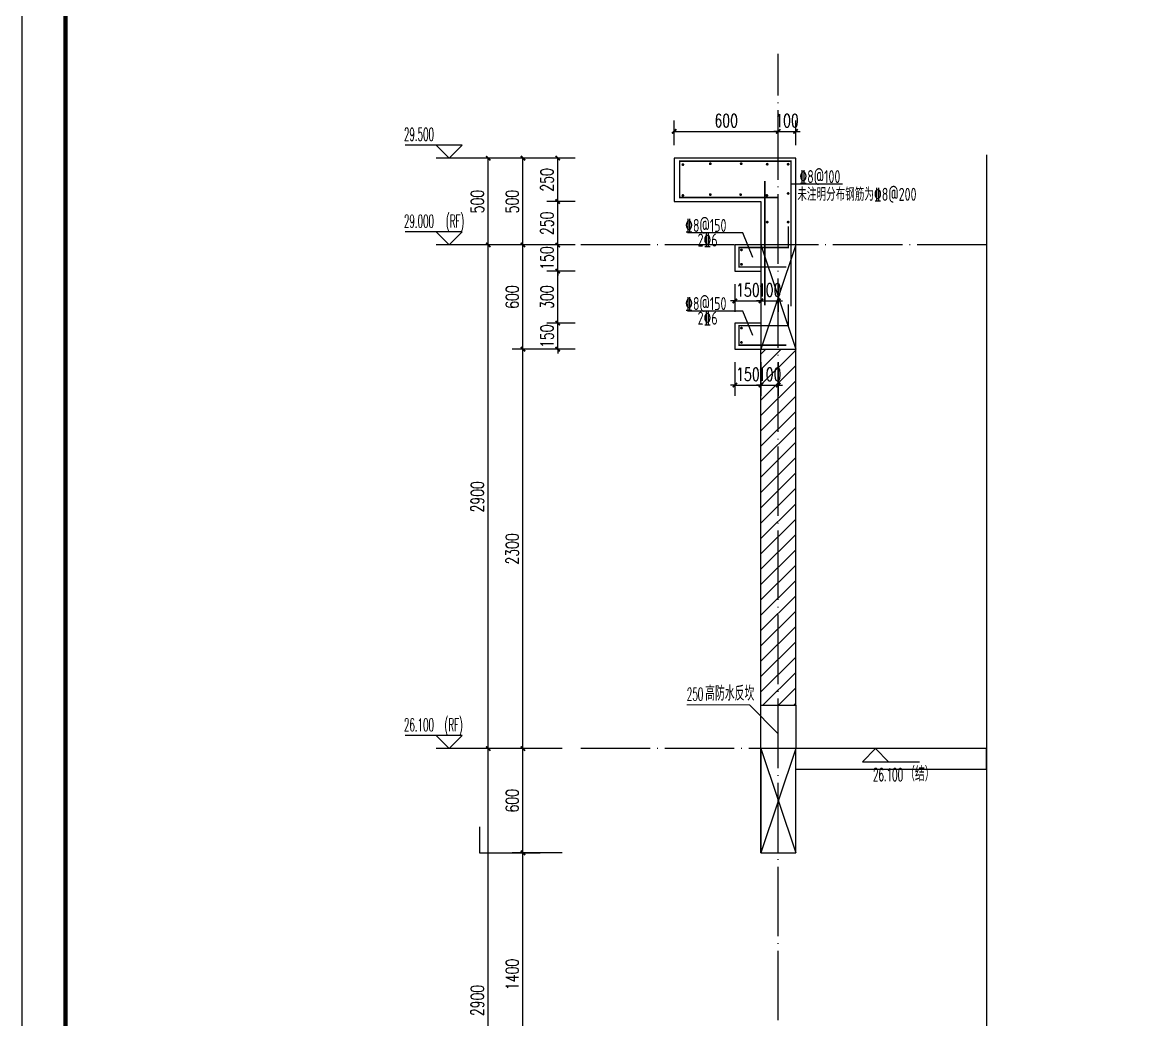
# Model space of a CAD drawing. Extents: x 393367 to 3005760, y 4998 to 826018.
# Drawn here: x 2918555 to 2924927, y 456581 to 462326 of the extents above; entities that cross this region are included whole.
import ezdxf

# ---------------------------------------------------------------- set-up
doc = ezdxf.new("R2010")
doc.units = 0
doc.header["$LTSCALE"] = 1000
doc.linetypes.add('DOTE', pattern=[2.42, 2, -0.2, 0.02, -0.2])
doc.layers.get('0').update_dxf_attribs({"linetype": 'CONTINUOUS'})
doc.layers.get('Defpoints').update_dxf_attribs({"linetype": 'CONTINUOUS'})
for name, color, linetype in [('C-Sheet-图框', 101, 'CONTINUOUS'), ('DIM_ELEV', 3, 'CONTINUOUS'), ('DIM_SYMB', 3, 'CONTINUOUS'), ('DOTE', 8, 'DOTE'), ('PUB_DIM', 3, 'CONTINUOUS'), ('PUB_HATCH', 8, 'CONTINUOUS'), ('PUB_TEXT', 7, 'CONTINUOUS'), ('S-大样-砼线', 7, 'CONTINUOUS'), ('S-引出线', 40, 'CONTINUOUS'), ('TEXT', 7, 'CONTINUOUS'), ('WALL', 130, 'CONTINUOUS'), ('图框', 7, 'CONTINUOUS')]:
    doc.layers.add(name, color=color, linetype=linetype)
doc.layers.add('DIM_IDEN', color=3, linetype='CONTINUOUS', lineweight=15)
doc.layers.add('REIN', color=1, linetype='CONTINUOUS', lineweight=18)
doc.layers.add('yichutu', color=7, linetype='CONTINUOUS', true_color=0xffffff, plot=False)
doc.styles.add('_TCH_DIM', font='simplex.shx', dxfattribs={"width": 0.65, "bigfont": 'gbcbig.shx'})
doc.styles.add('_TCH_DIM_T3', font='SIMPLEX', dxfattribs={"width": 0.705882, "bigfont": 'GBCBIG'})
doc.styles.add('DIM_FONT_T3', font='SIMPLEX', dxfattribs={"width": 0.705882, "bigfont": 'GBCBIG'})
doc.styles.add('TSSD_Rein', font='Tssdeng.shx', dxfattribs={"width": 0.7, "bigfont": 'hztxt.shx'})
doc.styles.add('宋体', font='', dxfattribs={"height": 50})
doc.styles.get('宋体').set_extended_font_data('SimSun')
doc.dimstyles.new('_TCH_ARCH&&25', dxfattribs={"dimtxt": 74.375, "dimasz": 25, "dimexe": 62.5, "dimexo": 75, "dimgap": 25, "dimtad": 1, "dimdec": 0, "dimzin": 0, "dimdsep": 46, "dimtxsty": '_TCH_DIM_T3', "dimblk": 'ARCHTICK', "dimcen": 0.09, "dimclrt": 7, "dimazin": 2, "dimtfac": 1, "dimtdec": 0, "dimtix": 1, "dimtmove": 2, "dimatfit": 3, "dimfxl": 1, "dimtolj": 1, "dimtzin": 0, "dimarcsym": 0})

# ---------------------------------------------------------------- blocks, each defined once
blk = doc.blocks.new('GFDDDDRG')
at = {"layer": '图框'}
blk.add_lwpolyline([(923310, -107437), (923310, -159999), (893610, -159999), (893610, -107437)], close=True, dxfattribs=at)
blk.add_lwpolyline([(923310, -107437), (923310, -159999), (893610, -159999), (893610, -107437)], close=True, dxfattribs=at)
at = {"layer": '图框', "const_width": 50}
blk.add_lwpolyline([(894110, -159499), (922810, -159499), (922810, -108687), (894110, -108687)], close=True, dxfattribs=at)
blk = doc.blocks.new('A$C5C8026AD')
at = {"layer": 'C-Sheet-图框', "color": 0}
for p, q in [((-1349.8, 900), (-567.1, 900)), ((-1349.8, 900), (-567.1, 900)), ((-1049.5, 900), (-1049.5, 75)), ((-1349.8, 762.5), (-567.1, 762.5)), ((-1349.8, 625), (-567.1, 625)), ((-1349.8, 487.5), (-567.1, 487.5)), ((-1349.8, 350), (-567.1, 350)), ((-1349.8, 212.5), (-567.1, 212.5))]:
    blk.add_line(p, q, dxfattribs=at)
at = {"layer": 'C-Sheet-图框', "color": 0, "const_width": 6}
blk.add_lwpolyline([(-1349.8, 75), (-567.1, 75), (-567.1, 1037.5), (-1349.8, 1037.5)], close=True, dxfattribs=at)
at = {"layer": 'DIM_ELEV'}
for p, q in [((-150, 9275), (-478, 9275)), ((-225, 9200), (-300, 9275)), ((-225, 9200), (-150, 9275)), ((200, 9200), (-300, 9200)), ((-150, 8775), (-478, 8775)), ((-225, 8700), (-300, 8775)), ((-225, 8700), (-150, 8775)), ((200, 8700), (-300, 8700)), ((-150, 5875), (-478, 5875)), ((-225, 5800), (-300, 5875)), ((-225, 5800), (-150, 5875)), ((200, 5800), (-300, 5800)), ((-150, 2975), (-478, 2975)), ((-225, 2900), (-300, 2975)), ((-225, 2900), (-150, 2975)), ((200, 2900), (-300, 2900)), ((-150, 75), (-478, 75)), ((-225, 0), (-300, 75)), ((-225, 0), (-150, 75)), ((200, 0), (-300, 0))]:
    blk.add_line(p, q, dxfattribs=at)
at = {"layer": 'PUB_TEXT', "style": '_TCH_DIM'}
for s, height, width, p in [('29.500', 74.38, 0.494118, (-485.5, 9300)), ('29.000', 74.38, 0.494118, (-485.5, 8800)), ('(RF)', 74.38, 0.494118, (-243.7, 8800)), ('26.100', 74.38, 0.494118, (-485.5, 5900)), ('(RF)', 74.38, 0.494118, (-251.8, 5900)), ('23.200', 74.38, 0.494118, (-485.5, 3000)), ('(9F)', 74.38, 0.494118, (-243.7, 3000)), ('标高H（m）', 84.4, 0.7, (-946.2, 800.6)), ('楼层', 84.4, 0.7, (-1250.7, 789.5)), ('4', 74.4, 0.494118, (-1206.4, 651.3)), ('8.700', 74.38, 0.494118, (-883, 653.2)), ('5', 74.4, 0.494118, (-1206.4, 513.8)), ('11.600', 74.38, 0.494118, (-883, 515.7)), ('6', 74.4, 0.494118, (-1206.4, 376.3)), ('14.500', 74.38, 0.494118, (-883, 378.2)), ('7', 74.4, 0.494118, (-1206.4, 238.8)), ('17.400', 74.38, 0.494118, (-883, 240.7)), ('8', 74.4, 0.494118, (-1206.4, 101.3)), ('20.300', 74.38, 0.494118, (-883, 103.2)), ('H', 74.4, 0.494118, (-485.5, 100)), ('(4~8F)', 74.38, 0.494118, (-424.8, 100))]:
    blk.add_text(s, height=height, dxfattribs=dict(at, width=width)).set_placement(p)
at = {"layer": 'PUB_TEXT', "color": 2, "style": '宋体', "width": 0.8}
blk.add_text('标准层标高对应表', height=56.96, dxfattribs=at).set_placement((-1313.8, 939.9))
blk = doc.blocks.new('_ArchTick')
at = {"color": 0, "linetype": 'ByBlock', "const_width": 0.4}
blk.add_lwpolyline([(-0.5, -0.5), (0.5, 0.5)], dxfattribs=at)
blk = doc.blocks.new('*D1601')
at = {"layer": 'Defpoints', "color": 0, "transparency": 16777216}
for p in [(2922658.8, 460892.7), (2922808.8, 460892.7), (2922808.8, 460720.7)]:
    blk.add_point(p, dxfattribs=at)
at = {"layer": 'PUB_DIM', "color": 0, "lineweight": -2, "transparency": 16777216}
for p, q in [((2922658.8, 460817.7), (2922658.8, 460658.2)), ((2922808.8, 460817.7), (2922808.8, 460658.2)), ((2922658.8, 460720.7), (2922633.8, 460720.7)), ((2922658.8, 460720.7), (2922808.8, 460720.7)), ((2922808.8, 460720.7), (2922833.8, 460720.7))]:
    blk.add_line(p, q, dxfattribs=at)
at = {"layer": 'PUB_DIM', "color": 0, "lineweight": -2, "transparency": 16777216, "xscale": 25, "yscale": 25, "zscale": 25}
blk.add_blockref('_ArchTick', (2922658.8, 460720.7), dxfattribs=at)
at = {"layer": 'PUB_DIM', "color": 0, "lineweight": -2, "transparency": 16777216, "xscale": 25, "yscale": 25, "zscale": 25, "rotation": 180}
blk.add_blockref('_ArchTick', (2922808.8, 460720.7), dxfattribs=at)
at = {"layer": 'PUB_DIM', "color": 7, "transparency": 16777216, "insert": (2922733.8, 460782.9), "char_height": 74.38, "attachment_point": 5, "style": '_TCH_DIM_T3'}
blk.add_mtext('\\A1;150', dxfattribs=at)
blk = doc.blocks.new('*D1602')
at = {"layer": 'Defpoints', "color": 0, "transparency": 16777216}
for p in [(2922808.8, 460892.7), (2922908.8, 460892.7), (2922908.8, 460720.7)]:
    blk.add_point(p, dxfattribs=at)
at = {"layer": 'PUB_DIM', "color": 0, "lineweight": -2, "transparency": 16777216}
for p, q in [((2922808.8, 460817.7), (2922808.8, 460658.2)), ((2922908.8, 460817.7), (2922908.8, 460658.2)), ((2922808.8, 460720.7), (2922783.8, 460720.7)), ((2922808.8, 460720.7), (2922908.8, 460720.7)), ((2922908.8, 460720.7), (2922933.8, 460720.7))]:
    blk.add_line(p, q, dxfattribs=at)
at = {"layer": 'PUB_DIM', "color": 0, "lineweight": -2, "transparency": 16777216, "xscale": 25, "yscale": 25, "zscale": 25}
blk.add_blockref('_ArchTick', (2922808.8, 460720.7), dxfattribs=at)
at = {"layer": 'PUB_DIM', "color": 0, "lineweight": -2, "transparency": 16777216, "xscale": 25, "yscale": 25, "zscale": 25, "rotation": 180}
blk.add_blockref('_ArchTick', (2922908.8, 460720.7), dxfattribs=at)
at = {"layer": 'PUB_DIM', "color": 7, "transparency": 16777216, "insert": (2922858.8, 460782.9), "char_height": 74.38, "attachment_point": 5, "style": '_TCH_DIM_T3'}
blk.add_mtext('\\A1;100', dxfattribs=at)
blk = doc.blocks.new('*D1603')
at = {"layer": 'Defpoints', "color": 0, "transparency": 16777216}
for p in [(2922908.8, 461696.9), (2922308.8, 461542.7), (2922908.8, 461542.7)]:
    blk.add_point(p, dxfattribs=at)
at = {"layer": 'PUB_DIM', "color": 0, "lineweight": -2, "transparency": 16777216}
for p, q in [((2922308.8, 461617.7), (2922308.8, 461759.4)), ((2922908.8, 461617.7), (2922908.8, 461759.4)), ((2922308.8, 461696.9), (2922908.8, 461696.9))]:
    blk.add_line(p, q, dxfattribs=at)
at = {"layer": 'PUB_DIM', "color": 0, "lineweight": -2, "transparency": 16777216, "xscale": 25, "yscale": 25, "zscale": 25, "rotation": 180}
blk.add_blockref('_ArchTick', (2922308.8, 461696.9), dxfattribs=at)
at = {"layer": 'PUB_DIM', "color": 0, "lineweight": -2, "transparency": 16777216, "xscale": 25, "yscale": 25, "zscale": 25}
blk.add_blockref('_ArchTick', (2922908.8, 461696.9), dxfattribs=at)
at = {"layer": 'PUB_DIM', "color": 7, "transparency": 16777216, "insert": (2922608.8, 461759.1), "char_height": 74.38, "attachment_point": 5, "style": '_TCH_DIM_T3'}
blk.add_mtext('\\A1;600', dxfattribs=at)
blk = doc.blocks.new('*D1604')
at = {"layer": 'Defpoints', "color": 0, "transparency": 16777216}
for p in [(2923008.8, 461696.9), (2922908.8, 461542.7), (2923008.8, 461542.7)]:
    blk.add_point(p, dxfattribs=at)
at = {"layer": 'PUB_DIM', "color": 0, "lineweight": -2, "transparency": 16777216}
for p, q in [((2922908.8, 461617.7), (2922908.8, 461759.4)), ((2923008.8, 461617.7), (2923008.8, 461759.4)), ((2922908.8, 461696.9), (2922883.8, 461696.9)), ((2922908.8, 461696.9), (2923008.8, 461696.9)), ((2923008.8, 461696.9), (2923033.8, 461696.9))]:
    blk.add_line(p, q, dxfattribs=at)
at = {"layer": 'PUB_DIM', "color": 0, "lineweight": -2, "transparency": 16777216, "xscale": 25, "yscale": 25, "zscale": 25}
blk.add_blockref('_ArchTick', (2922908.8, 461696.9), dxfattribs=at)
at = {"layer": 'PUB_DIM', "color": 0, "lineweight": -2, "transparency": 16777216, "xscale": 25, "yscale": 25, "zscale": 25, "rotation": 180}
blk.add_blockref('_ArchTick', (2923008.8, 461696.9), dxfattribs=at)
at = {"layer": 'PUB_DIM', "color": 7, "transparency": 16777216, "insert": (2922958.8, 461759.1), "char_height": 74.38, "attachment_point": 5, "style": '_TCH_DIM_T3'}
blk.add_mtext('\\A1;100', dxfattribs=at)
blk = doc.blocks.new('*D1605')
at = {"layer": 'Defpoints', "color": 0, "transparency": 16777216}
for p in [(2922658.8, 460442.7), (2922808.8, 460442.7), (2922808.8, 460236.3)]:
    blk.add_point(p, dxfattribs=at)
at = {"layer": 'PUB_DIM', "color": 0, "lineweight": -2, "transparency": 16777216}
for p, q in [((2922658.8, 460367.7), (2922658.8, 460173.8)), ((2922808.8, 460367.7), (2922808.8, 460173.8)), ((2922658.8, 460236.3), (2922633.8, 460236.3)), ((2922658.8, 460236.3), (2922808.8, 460236.3)), ((2922808.8, 460236.3), (2922833.8, 460236.3))]:
    blk.add_line(p, q, dxfattribs=at)
at = {"layer": 'PUB_DIM', "color": 0, "lineweight": -2, "transparency": 16777216, "xscale": 25, "yscale": 25, "zscale": 25}
blk.add_blockref('_ArchTick', (2922658.8, 460236.3), dxfattribs=at)
at = {"layer": 'PUB_DIM', "color": 0, "lineweight": -2, "transparency": 16777216, "xscale": 25, "yscale": 25, "zscale": 25, "rotation": 180}
blk.add_blockref('_ArchTick', (2922808.8, 460236.3), dxfattribs=at)
at = {"layer": 'PUB_DIM', "color": 7, "transparency": 16777216, "insert": (2922733.8, 460298.4), "char_height": 74.38, "attachment_point": 5, "style": '_TCH_DIM_T3'}
blk.add_mtext('\\A1;150', dxfattribs=at)
blk = doc.blocks.new('*D1606')
at = {"layer": 'Defpoints', "color": 0, "transparency": 16777216}
for p in [(2922808.8, 460442.7), (2922908.8, 460442.7), (2922908.8, 460236.3)]:
    blk.add_point(p, dxfattribs=at)
at = {"layer": 'PUB_DIM', "color": 0, "lineweight": -2, "transparency": 16777216}
for p, q in [((2922808.8, 460367.7), (2922808.8, 460173.8)), ((2922908.8, 460367.7), (2922908.8, 460173.8)), ((2922808.8, 460236.3), (2922783.8, 460236.3)), ((2922808.8, 460236.3), (2922908.8, 460236.3)), ((2922908.8, 460236.3), (2922933.8, 460236.3))]:
    blk.add_line(p, q, dxfattribs=at)
at = {"layer": 'PUB_DIM', "color": 0, "lineweight": -2, "transparency": 16777216, "xscale": 25, "yscale": 25, "zscale": 25}
blk.add_blockref('_ArchTick', (2922808.8, 460236.3), dxfattribs=at)
at = {"layer": 'PUB_DIM', "color": 0, "lineweight": -2, "transparency": 16777216, "xscale": 25, "yscale": 25, "zscale": 25, "rotation": 180}
blk.add_blockref('_ArchTick', (2922908.8, 460236.3), dxfattribs=at)
at = {"layer": 'PUB_DIM', "color": 7, "transparency": 16777216, "insert": (2922858.8, 460298.4), "char_height": 74.38, "attachment_point": 5, "style": '_TCH_DIM_T3'}
blk.add_mtext('\\A1;100', dxfattribs=at)
blk = doc.blocks.new('*D1607')
at = {"layer": 'Defpoints', "color": 0, "transparency": 16777216}
for p in [(2921638.6, 461542.7), (2921813.2, 461542.7), (2921813.2, 461292.7)]:
    blk.add_point(p, dxfattribs=at)
at = {"layer": 'PUB_DIM', "color": 0, "lineweight": -2, "transparency": 16777216}
for p, q in [((2921738.2, 461542.7), (2921576.1, 461542.7)), ((2921638.6, 461292.7), (2921638.6, 461542.7)), ((2921738.2, 461292.7), (2921576.1, 461292.7))]:
    blk.add_line(p, q, dxfattribs=at)
at = {"layer": 'PUB_DIM', "color": 0, "lineweight": -2, "transparency": 16777216, "xscale": 25, "yscale": 25, "zscale": 25}
for p, rotation in [((2921638.6, 461542.7), 90), ((2921638.6, 461292.7), 270)]:
    blk.add_blockref('_ArchTick', p, dxfattribs=dict(at, rotation=rotation))
at = {"layer": 'PUB_DIM', "color": 7, "transparency": 16777216, "insert": (2921576.4, 461417.7), "char_height": 74.38, "attachment_point": 5, "rotation": 90, "style": '_TCH_DIM_T3'}
blk.add_mtext('\\A1;250', dxfattribs=at)
blk = doc.blocks.new('*D1608')
at = {"layer": 'Defpoints', "color": 0, "transparency": 16777216}
for p in [(2921638.6, 461292.7), (2921813.2, 461292.7), (2921813.2, 461042.7)]:
    blk.add_point(p, dxfattribs=at)
at = {"layer": 'PUB_DIM', "color": 0, "lineweight": -2, "transparency": 16777216}
for p, q in [((2921738.2, 461292.7), (2921576.1, 461292.7)), ((2921638.6, 461042.7), (2921638.6, 461292.7)), ((2921738.2, 461042.7), (2921576.1, 461042.7))]:
    blk.add_line(p, q, dxfattribs=at)
at = {"layer": 'PUB_DIM', "color": 0, "lineweight": -2, "transparency": 16777216, "xscale": 25, "yscale": 25, "zscale": 25}
for p, rotation in [((2921638.6, 461292.7), 90), ((2921638.6, 461042.7), 270)]:
    blk.add_blockref('_ArchTick', p, dxfattribs=dict(at, rotation=rotation))
at = {"layer": 'PUB_DIM', "color": 7, "transparency": 16777216, "insert": (2921576.4, 461167.7), "char_height": 74.38, "attachment_point": 5, "rotation": 90, "style": '_TCH_DIM_T3'}
blk.add_mtext('\\A1;250', dxfattribs=at)
blk = doc.blocks.new('*D1609')
at = {"layer": 'Defpoints', "color": 0, "transparency": 16777216}
for p in [(2921638.6, 461042.7), (2921813.2, 461042.7), (2921813.2, 460892.7)]:
    blk.add_point(p, dxfattribs=at)
at = {"layer": 'PUB_DIM', "color": 0, "lineweight": -2, "transparency": 16777216}
for p, q in [((2921638.6, 461042.7), (2921638.6, 461067.7)), ((2921738.2, 461042.7), (2921576.1, 461042.7)), ((2921638.6, 460892.7), (2921638.6, 461042.7)), ((2921738.2, 460892.7), (2921576.1, 460892.7)), ((2921638.6, 460892.7), (2921638.6, 460867.7))]:
    blk.add_line(p, q, dxfattribs=at)
at = {"layer": 'PUB_DIM', "color": 0, "lineweight": -2, "transparency": 16777216, "xscale": 25, "yscale": 25, "zscale": 25}
for p, rotation in [((2921638.6, 461042.7), 270), ((2921638.6, 460892.7), 90)]:
    blk.add_blockref('_ArchTick', p, dxfattribs=dict(at, rotation=rotation))
at = {"layer": 'PUB_DIM', "color": 7, "transparency": 16777216, "insert": (2921576.4, 460967.7), "char_height": 74.38, "attachment_point": 5, "rotation": 90, "style": '_TCH_DIM_T3'}
blk.add_mtext('\\A1;150', dxfattribs=at)
blk = doc.blocks.new('*D1610')
at = {"layer": 'Defpoints', "color": 0, "transparency": 16777216}
for p in [(2921638.6, 460892.7), (2921813.2, 460892.7), (2921813.2, 460592.7)]:
    blk.add_point(p, dxfattribs=at)
at = {"layer": 'PUB_DIM', "color": 0, "lineweight": -2, "transparency": 16777216}
for p, q in [((2921738.2, 460892.7), (2921576.1, 460892.7)), ((2921638.6, 460592.7), (2921638.6, 460892.7)), ((2921738.2, 460592.7), (2921576.1, 460592.7))]:
    blk.add_line(p, q, dxfattribs=at)
at = {"layer": 'PUB_DIM', "color": 0, "lineweight": -2, "transparency": 16777216, "xscale": 25, "yscale": 25, "zscale": 25}
for p, rotation in [((2921638.6, 460892.7), 90), ((2921638.6, 460592.7), 270)]:
    blk.add_blockref('_ArchTick', p, dxfattribs=dict(at, rotation=rotation))
at = {"layer": 'PUB_DIM', "color": 7, "transparency": 16777216, "insert": (2921576.4, 460742.7), "char_height": 74.38, "attachment_point": 5, "rotation": 90, "style": '_TCH_DIM_T3'}
blk.add_mtext('\\A1;300', dxfattribs=at)
blk = doc.blocks.new('*D1611')
at = {"layer": 'Defpoints', "color": 0, "transparency": 16777216}
for p in [(2921638.6, 460592.7), (2921813.2, 460592.7), (2921813.2, 460442.7)]:
    blk.add_point(p, dxfattribs=at)
at = {"layer": 'PUB_DIM', "color": 0, "lineweight": -2, "transparency": 16777216}
for p, q in [((2921638.6, 460592.7), (2921638.6, 460617.7)), ((2921738.2, 460592.7), (2921576.1, 460592.7)), ((2921638.6, 460442.7), (2921638.6, 460592.7)), ((2921738.2, 460442.7), (2921576.1, 460442.7)), ((2921638.6, 460442.7), (2921638.6, 460417.7))]:
    blk.add_line(p, q, dxfattribs=at)
at = {"layer": 'PUB_DIM', "color": 0, "lineweight": -2, "transparency": 16777216, "xscale": 25, "yscale": 25, "zscale": 25}
for p, rotation in [((2921638.6, 460592.7), 270), ((2921638.6, 460442.7), 90)]:
    blk.add_blockref('_ArchTick', p, dxfattribs=dict(at, rotation=rotation))
at = {"layer": 'PUB_DIM', "color": 7, "transparency": 16777216, "insert": (2921576.4, 460517.7), "char_height": 74.38, "attachment_point": 5, "rotation": 90, "style": '_TCH_DIM_T3'}
blk.add_mtext('\\A1;150', dxfattribs=at)
blk = doc.blocks.new('*D1644')
at = {"layer": 'Defpoints', "color": 0, "transparency": 16777216}
for p in [(2921438.6, 457542.7), (2921738.6, 457542.7), (2921738.6, 456142.7)]:
    blk.add_point(p, dxfattribs=at)
at = {"layer": 'PUB_DIM', "color": 0, "lineweight": -2, "transparency": 16777216}
for p, q in [((2921663.6, 457542.7), (2921376.1, 457542.7)), ((2921438.6, 456142.7), (2921438.6, 457542.7)), ((2921663.6, 456142.7), (2921376.1, 456142.7))]:
    blk.add_line(p, q, dxfattribs=at)
at = {"layer": 'PUB_DIM', "color": 0, "lineweight": -2, "transparency": 16777216, "xscale": 25, "yscale": 25, "zscale": 25}
for p, rotation in [((2921438.6, 457542.7), 90), ((2921438.6, 456142.7), 270)]:
    blk.add_blockref('_ArchTick', p, dxfattribs=dict(at, rotation=rotation))
at = {"layer": 'PUB_DIM', "color": 7, "transparency": 16777216, "insert": (2921376.4, 456842.7), "char_height": 74.38, "attachment_point": 5, "rotation": 90, "style": '_TCH_DIM_T3'}
blk.add_mtext('\\A1;1400', dxfattribs=at)
blk = doc.blocks.new('*D1645')
at = {"layer": 'Defpoints', "color": 0, "transparency": 16777216}
for p in [(2921438.6, 458142.7), (2921738.6, 458142.7), (2921738.6, 457542.7)]:
    blk.add_point(p, dxfattribs=at)
at = {"layer": 'PUB_DIM', "color": 0, "lineweight": -2, "transparency": 16777216}
for p, q in [((2921663.6, 458142.7), (2921376.1, 458142.7)), ((2921438.6, 457542.7), (2921438.6, 458142.7)), ((2921663.6, 457542.7), (2921376.1, 457542.7))]:
    blk.add_line(p, q, dxfattribs=at)
at = {"layer": 'PUB_DIM', "color": 0, "lineweight": -2, "transparency": 16777216, "xscale": 25, "yscale": 25, "zscale": 25}
for p, rotation in [((2921438.6, 458142.7), 90), ((2921438.6, 457542.7), 270)]:
    blk.add_blockref('_ArchTick', p, dxfattribs=dict(at, rotation=rotation))
at = {"layer": 'PUB_DIM', "color": 7, "transparency": 16777216, "insert": (2921376.4, 457842.7), "char_height": 74.38, "attachment_point": 5, "rotation": 90, "style": '_TCH_DIM_T3'}
blk.add_mtext('\\A1;600', dxfattribs=at)
blk = doc.blocks.new('*D1646')
at = {"layer": 'Defpoints', "color": 0, "transparency": 16777216}
for p in [(2921438.6, 460442.7), (2921738.6, 460442.7), (2921738.6, 458142.7)]:
    blk.add_point(p, dxfattribs=at)
at = {"layer": 'PUB_DIM', "color": 0, "lineweight": -2, "transparency": 16777216}
for p, q in [((2921663.6, 460442.7), (2921376.1, 460442.7)), ((2921438.6, 458142.7), (2921438.6, 460442.7)), ((2921663.6, 458142.7), (2921376.1, 458142.7))]:
    blk.add_line(p, q, dxfattribs=at)
at = {"layer": 'PUB_DIM', "color": 0, "lineweight": -2, "transparency": 16777216, "xscale": 25, "yscale": 25, "zscale": 25}
for p, rotation in [((2921438.6, 460442.7), 90), ((2921438.6, 458142.7), 270)]:
    blk.add_blockref('_ArchTick', p, dxfattribs=dict(at, rotation=rotation))
at = {"layer": 'PUB_DIM', "color": 7, "transparency": 16777216, "insert": (2921376.4, 459292.7), "char_height": 74.38, "attachment_point": 5, "rotation": 90, "style": '_TCH_DIM_T3'}
blk.add_mtext('\\A1;2300', dxfattribs=at)
blk = doc.blocks.new('*D1647')
at = {"layer": 'Defpoints', "color": 0, "transparency": 16777216}
for p in [(2921438.6, 461042.7), (2921738.6, 461042.7), (2921738.6, 460442.7)]:
    blk.add_point(p, dxfattribs=at)
at = {"layer": 'PUB_DIM', "color": 0, "lineweight": -2, "transparency": 16777216}
for p, q in [((2921663.6, 461042.7), (2921376.1, 461042.7)), ((2921438.6, 460442.7), (2921438.6, 461042.7)), ((2921663.6, 460442.7), (2921376.1, 460442.7))]:
    blk.add_line(p, q, dxfattribs=at)
at = {"layer": 'PUB_DIM', "color": 0, "lineweight": -2, "transparency": 16777216, "xscale": 25, "yscale": 25, "zscale": 25}
for p, rotation in [((2921438.6, 461042.7), 90), ((2921438.6, 460442.7), 270)]:
    blk.add_blockref('_ArchTick', p, dxfattribs=dict(at, rotation=rotation))
at = {"layer": 'PUB_DIM', "color": 7, "transparency": 16777216, "insert": (2921376.4, 460742.7), "char_height": 74.38, "attachment_point": 5, "rotation": 90, "style": '_TCH_DIM_T3'}
blk.add_mtext('\\A1;600', dxfattribs=at)
blk = doc.blocks.new('*D1648')
at = {"layer": 'Defpoints', "color": 0, "transparency": 16777216}
for p in [(2921438.6, 461542.7), (2921738.6, 461542.7), (2921738.6, 461042.7)]:
    blk.add_point(p, dxfattribs=at)
at = {"layer": 'PUB_DIM', "color": 0, "lineweight": -2, "transparency": 16777216}
for p, q in [((2921663.6, 461542.7), (2921376.1, 461542.7)), ((2921438.6, 461042.7), (2921438.6, 461542.7)), ((2921663.6, 461042.7), (2921376.1, 461042.7))]:
    blk.add_line(p, q, dxfattribs=at)
at = {"layer": 'PUB_DIM', "color": 0, "lineweight": -2, "transparency": 16777216, "xscale": 25, "yscale": 25, "zscale": 25}
for p, rotation in [((2921438.6, 461542.7), 90), ((2921438.6, 461042.7), 270)]:
    blk.add_blockref('_ArchTick', p, dxfattribs=dict(at, rotation=rotation))
at = {"layer": 'PUB_DIM', "color": 7, "transparency": 16777216, "insert": (2921376.4, 461292.7), "char_height": 74.38, "attachment_point": 5, "rotation": 90, "style": '_TCH_DIM_T3'}
blk.add_mtext('\\A1;500', dxfattribs=at)
blk = doc.blocks.new('*D1654')
at = {"layer": 'Defpoints', "color": 0, "transparency": 16777216}
for p in [(2921238.6, 458142.7), (2921738.6, 458142.7), (2921738.6, 455242.7)]:
    blk.add_point(p, dxfattribs=at)
at = {"layer": 'PUB_DIM', "color": 0, "lineweight": -2, "transparency": 16777216}
for p, q in [((2921663.6, 458142.7), (2921176.1, 458142.7)), ((2921238.6, 455242.7), (2921238.6, 458142.7)), ((2921663.6, 455242.7), (2921176.1, 455242.7))]:
    blk.add_line(p, q, dxfattribs=at)
at = {"layer": 'PUB_DIM', "color": 0, "lineweight": -2, "transparency": 16777216, "xscale": 25, "yscale": 25, "zscale": 25}
for p, rotation in [((2921238.6, 458142.7), 90), ((2921238.6, 455242.7), 270)]:
    blk.add_blockref('_ArchTick', p, dxfattribs=dict(at, rotation=rotation))
at = {"layer": 'PUB_DIM', "color": 7, "transparency": 16777216, "insert": (2921176.4, 456692.7), "char_height": 74.38, "attachment_point": 5, "rotation": 90, "style": '_TCH_DIM_T3'}
blk.add_mtext('\\A1;2900', dxfattribs=at)
blk = doc.blocks.new('*D1655')
at = {"layer": 'Defpoints', "color": 0, "transparency": 16777216}
for p in [(2921238.6, 461042.7), (2921738.6, 461042.7), (2921738.6, 458142.7)]:
    blk.add_point(p, dxfattribs=at)
at = {"layer": 'PUB_DIM', "color": 0, "lineweight": -2, "transparency": 16777216}
for p, q in [((2921663.6, 461042.7), (2921176.1, 461042.7)), ((2921238.6, 458142.7), (2921238.6, 461042.7)), ((2921663.6, 458142.7), (2921176.1, 458142.7))]:
    blk.add_line(p, q, dxfattribs=at)
at = {"layer": 'PUB_DIM', "color": 0, "lineweight": -2, "transparency": 16777216, "xscale": 25, "yscale": 25, "zscale": 25}
for p, rotation in [((2921238.6, 461042.7), 90), ((2921238.6, 458142.7), 270)]:
    blk.add_blockref('_ArchTick', p, dxfattribs=dict(at, rotation=rotation))
at = {"layer": 'PUB_DIM', "color": 7, "transparency": 16777216, "insert": (2921176.4, 459592.7), "char_height": 74.38, "attachment_point": 5, "rotation": 90, "style": '_TCH_DIM_T3'}
blk.add_mtext('\\A1;2900', dxfattribs=at)
blk = doc.blocks.new('*D1656')
at = {"layer": 'Defpoints', "color": 0, "transparency": 16777216}
for p in [(2921238.6, 461542.7), (2921738.6, 461542.7), (2921738.6, 461042.7)]:
    blk.add_point(p, dxfattribs=at)
at = {"layer": 'PUB_DIM', "color": 0, "lineweight": -2, "transparency": 16777216}
for p, q in [((2921663.6, 461542.7), (2921176.1, 461542.7)), ((2921238.6, 461042.7), (2921238.6, 461542.7)), ((2921663.6, 461042.7), (2921176.1, 461042.7))]:
    blk.add_line(p, q, dxfattribs=at)
at = {"layer": 'PUB_DIM', "color": 0, "lineweight": -2, "transparency": 16777216, "xscale": 25, "yscale": 25, "zscale": 25}
for p, rotation in [((2921238.6, 461542.7), 90), ((2921238.6, 461042.7), 270)]:
    blk.add_blockref('_ArchTick', p, dxfattribs=dict(at, rotation=rotation))
at = {"layer": 'PUB_DIM', "color": 7, "transparency": 16777216, "insert": (2921176.4, 461292.7), "char_height": 74.38, "attachment_point": 5, "rotation": 90, "style": '_TCH_DIM_T3'}
blk.add_mtext('\\A1;500', dxfattribs=at)
blk = doc.blocks.new('yct-525-297-26250-14850-50-3002')
at = {"layer": 'yichutu', "color": 7, "true_color": 0xffffff}
blk.add_lwpolyline([(0, 0), (0, 14850), (26250, 14850), (26250, 0)], close=True, dxfattribs=at)

msp = doc.modelspace()

# ---------------------------------------------------------------- hatches: boundary and pattern name
at = {"layer": 'PUB_HATCH'}
h = msp.add_hatch(dxfattribs=at)
h.set_pattern_fill('普通砖', color=256, scale=25, style=0)
h.set_pattern_definition([(45, (2411524.25, 612130.613), (-44.1941915, 44.1941915), [])])
h.paths.add_polyline_path([(2923008.80193, 458392.70339), (2923008.80155, 460442.70545), (2922808.80155, 460442.70541), (2922808.80193, 458392.70335)])

# ---------------------------------------------------------------- linework, layer by layer
at = {"layer": 'DIM_ELEV', "color": 3}
for p, q in [((2923468.57741, 458142.70337), (2923393.57741, 458067.70337)), ((2923468.57741, 458142.70337), (2923543.57741, 458067.70337)), ((2923393.57741, 458067.70337), (2923721.57741, 458067.70337))]:
    msp.add_line(p, q, dxfattribs=at)
at = {"layer": 'DIM_IDEN'}
for p, q in [((2922741.99077, 458394.22097), (2922381.81426, 458394.22097)), ((2922908.80168, 458227.70347), (2922741.99077, 458394.22097))]:
    msp.add_line(p, q, dxfattribs=at)
at = {"layer": 'DIM_SYMB'}
msp.add_lwpolyline([(2924107.32686, 461562.70356), (2924107.32686, 451930.82741), (2924159.82686, 451911.71897), (2924054.82686, 451893.20464), (2924107.32686, 451874.57741), (2924107.32686, 442242.70126)], dxfattribs=at)
at = {"layer": 'DOTE', "linetype": 'DOTE', "ltscale": 0.2}
for p, q in [((2922908.80194, 442542.70126), (2922908.80194, 462142.70355)), ((2924107.32686, 461042.70355), (2921738.60778, 461042.70355)), ((2924107.32686, 458142.70355), (2921738.60778, 458142.70355))]:
    msp.add_line(p, q, dxfattribs=at)
at = {"layer": 'REIN', "const_width": 9}
for points in [[(2922904.61803, 461316.79725), (2922340.92741, 461316.79725), (2922340.92741, 461525.16427), (2922982.05826, 461525.16427), (2922982.05826, 460690.15473)], [(2922830.95816, 460695.75511), (2922830.95816, 461410.44362)], [(2922966.19247, 461150.89011), (2922966.19247, 461027.93698), (2922682.33194, 461027.93698), (2922682.33194, 460916.15293), (2922954.84455, 460916.15293)], [(2922966.19237, 460700.89017), (2922966.19237, 460577.93704), (2922682.33183, 460577.93704), (2922682.33183, 460466.15299), (2922954.84445, 460466.15299)]]:
    msp.add_lwpolyline(points, dxfattribs=at)
at = {"layer": 'REIN', "const_width": 8}
for points in [[(2922355.21555, 461505.56277, 1), (2922363.21555, 461505.56277, 1)], [(2922513.22504, 461510.32375, 1), (2922521.22504, 461510.32375, 1)], [(2922690.9164, 461510.32375, 1), (2922698.9164, 461510.32375, 1)], [(2922840.69951, 461507.82151, 1), (2922848.69951, 461507.82151, 1)], [(2922961.42054, 461507.82151, 1), (2922969.42054, 461507.82151, 1)], [(2922355.21555, 461328.11076, 1), (2922363.21555, 461328.11076, 1)], [(2922513.22504, 461332.87174, 1), (2922521.22504, 461332.87174, 1)], [(2922687.56595, 461332.87174, 1), (2922695.56595, 461332.87174, 1)], [(2922838.83147, 461328.11076, 1), (2922846.83147, 461328.11076, 1)], [(2922961.42054, 461339.27695, 1), (2922969.42054, 461339.27695, 1)], [(2922840.69951, 461174.40441, 1), (2922848.69951, 461174.40441, 1)], [(2922961.42054, 461174.40441, 1), (2922969.42054, 461174.40441, 1)], [(2922692.55045, 461014.31278, 1), (2922700.55045, 461014.31278, 1)], [(2922692.55045, 460931.40863, 1), (2922700.55045, 460931.40863, 1)], [(2922692.55035, 460564.31284, 1), (2922700.55035, 460564.31284, 1)], [(2922692.55035, 460481.40868, 1), (2922700.55035, 460481.40868, 1)]]:
    msp.add_lwpolyline(points, format="xyb", close=True, dxfattribs=at)
at = {"layer": 'S-大样-砼线'}
for p, q in [((2922808.80408, 461042.70545), (2923008.80407, 460442.69787)), ((2923008.80702, 461042.70545), (2922808.80702, 460442.69787)), ((2922808.80204, 458142.70337), (2923008.80204, 457542.70369)), ((2923008.80499, 458142.70337), (2922808.80499, 457542.70369))]:
    msp.add_line(p, q, dxfattribs=at)
for points in [[(2923008.80408, 461042.70545), (2922808.80408, 461042.70545), (2922808.80408, 460442.69787), (2923008.80408, 460442.69787)], [(2923008.80205, 458142.70337), (2922808.80204, 458142.70337), (2922808.80204, 457542.70369), (2923008.80205, 457542.70369)]]:
    msp.add_lwpolyline(points, close=True, dxfattribs=at)
at = {"layer": 'S-引出线'}
msp.add_line((2922978.05826, 461394.69578), (2923278.19256, 461394.69578), dxfattribs=at)
for points in [[(2922761.57013, 460970.66923), (2922703.51588, 461112.21713), (2922385.09229, 461112.21713)], [(2922761.57002, 460520.66929), (2922703.51577, 460662.21719), (2922385.09218, 460662.21719)]]:
    msp.add_lwpolyline(points, dxfattribs=at)
at = {"layer": 'WALL'}
for p, q in [((2923008.80194, 461542.70525), (2922308.80203, 461542.70538)), ((2922308.80203, 461542.70538), (2922308.80203, 461292.70538)), ((2923008.80194, 460442.70545), (2923008.80194, 461542.70525)), ((2922308.80203, 461292.70538), (2922808.80194, 461292.70535)), ((2922808.80194, 461292.70535), (2922808.80194, 461042.70535)), ((2922808.80194, 461042.70535), (2922658.8019, 461042.70535)), ((2922658.8019, 461042.70535), (2922658.8019, 460892.70535)), ((2922658.8019, 460892.70535), (2922808.80188, 460892.70535)), ((2922808.80188, 460892.70535), (2922808.80188, 460592.70535)), ((2922808.80188, 460592.70535), (2922658.80179, 460592.70536)), ((2922658.80179, 460592.70536), (2922658.80179, 460442.70536)), ((2922658.80179, 460442.70536), (2923008.80194, 460442.70545)), ((2922808.80193, 458392.70335), (2922808.80155, 460442.70541)), ((2923008.80193, 458392.70339), (2923008.80155, 460442.70545)), ((2922808.80193, 458392.70335), (2923008.80193, 458392.70339)), ((2922808.80194, 457542.70369), (2922808.80194, 458142.70337)), ((2924107.32686, 458142.70337), (2922808.80194, 458142.70337)), ((2924107.32686, 458022.70337), (2924107.32686, 458142.70337)), ((2923008.80194, 457542.70369), (2923008.80194, 458022.70337)), ((2924107.32686, 458022.70337), (2923008.80194, 458022.70337)), ((2921187.44282, 457692.70355), (2921187.44282, 457542.70355)), ((2921187.44282, 457542.70355), (2921537.44282, 457542.70355)), ((2922808.80194, 457542.70369), (2923008.80194, 457542.70369))]:
    msp.add_line(p, q, dxfattribs=at)
msp.add_lwpolyline([(2922808.80194, 458392.70337), (2923008.80194, 458392.70337), (2923008.80194, 458142.70337), (2922808.80194, 458142.70337)], close=True, dxfattribs=at)

# ---------------------------------------------------------------- block references
at = {"xscale": 0.5, "yscale": 0.5, "zscale": 0.5}
msp.add_blockref('GFDDDDRG', (2471749.86148, 518369.20917), dxfattribs=at)
msp.add_blockref('A$C5C8026AD', (2921238.60778, 452342.70355))
at = {"layer": 'yichutu', "rotation": 270}
msp.add_blockref('yct-525-297-26250-14850-50-3002', (2918554.75106, 464650.72831), dxfattribs=at)

# ---------------------------------------------------------------- texts
at = {"layer": 'DIM_ELEV', "color": 7, "style": '_TCH_DIM'}
for s, height, width, p in [('26.100', 74.375, 0.494118, (2923454.02357, 457955.17837)), ('（结）', 84.397163, 0.7, (2923639.52357, 457955.17837))]:
    msp.add_text(s, height=height, dxfattribs=dict(at, width=width)).set_placement(p)
at = {"layer": 'PUB_TEXT', "style": 'DIM_FONT_T3'}
for s, height, width, p in [('高防水反坎', 84.397163, 0.705882, (2922487.69661, 458419.24597)), ('250', 74.375, 0.49827, (2922381.81426, 458419.24597))]:
    msp.add_text(s, height=height, dxfattribs=dict(at, width=width)).set_placement(p)
at = {"layer": 'TEXT', "style": 'TSSD_Rein', "width": 0.7}
for s, p in [('%%1328@100', (2923030.13604, 461398.80455)), ('未注明分布钢筋为%%1328@200', (2923018.39802, 461296.92719)), ('%%1328@150', (2922372.01775, 461117.85096)), ('2%%1326', (2922443.9554, 461033.80743)), ('%%1328@150', (2922372.01764, 460667.85102)), ('2%%1326', (2922443.9553, 460583.80749))]:
    msp.add_text(s, height=75, rotation=0.000000187, dxfattribs=at).set_placement(p)

# ---------------------------------------------------------------- dimensions: what is measured, and where the dimension line sits
at = {"layer": 'PUB_DIM'}
for p1, p2, distance, picture, middle in [((2922308.80203, 461542.70355), (2922908.80194, 461542.70355), 154.16052, '*D1603', (2922608.80199, 461759.05157)), ((2922908.80194, 461542.70355), (2923008.80194, 461542.70355), 154.16052, '*D1604', (2922958.80194, 461759.05157)), ((2921738.60778, 461042.70355), (2921738.60778, 461542.70355), 500, '*D1656', (2921176.42028, 461292.70355)), ((2921738.60778, 461042.70355), (2921738.60778, 461542.70355), 300, '*D1648', (2921376.42028, 461292.70355)), ((2921813.21855, 461292.70355), (2921813.21855, 461542.70355), 174.61077, '*D1607', (2921576.42028, 461417.70355)), ((2921813.21855, 461042.70355), (2921813.21855, 461292.70355), 174.61077, '*D1608', (2921576.42028, 461167.70355)), ((2921738.60778, 458142.70355), (2921738.60778, 461042.70355), 500, '*D1655', (2921176.42028, 459592.70355)), ((2921738.60778, 460442.70355), (2921738.60778, 461042.70355), 300, '*D1647', (2921376.42028, 460742.70355)), ((2921813.21855, 460892.70535), (2921813.21855, 461042.70355), 174.61077, '*D1609', (2921576.42028, 460967.70445)), ((2921813.21855, 460592.70355), (2921813.21855, 460892.70535), 174.61077, '*D1610', (2921576.42028, 460742.70445)), ((2922658.80179, 460892.70535), (2922808.80155, 460892.70535), -171.97519, '*D1601', (2922733.80167, 460782.91766)), ((2922808.80155, 460892.70535), (2922908.80155, 460892.70535), -171.97519, '*D1602', (2922858.80155, 460782.91766)), ((2921813.21855, 460442.70355), (2921813.21855, 460592.70355), 174.61077, '*D1611', (2921576.42028, 460517.70355)), ((2921738.60778, 458142.70355), (2921738.60778, 460442.70355), 300, '*D1646', (2921376.42028, 459292.70355)), ((2922658.80179, 460442.70541), (2922808.80155, 460442.70541), -206.45039, '*D1605', (2922733.80167, 460298.44252)), ((2922808.80155, 460442.70541), (2922908.80155, 460442.70541), -206.45039, '*D1606', (2922858.80155, 460298.44252)), ((2921738.60778, 455242.70355), (2921738.60778, 458142.70355), 500, '*D1654', (2921176.42028, 456692.70355)), ((2921738.60778, 457542.69542), (2921738.60778, 458142.70355), 300, '*D1645', (2921376.42028, 457842.69949)), ((2921738.60778, 456142.70369), (2921738.60778, 457542.69542), 300, '*D1644', (2921376.42028, 456842.69955))]:
    dim = msp.add_aligned_dim(p1=p1, p2=p2, distance=distance, dimstyle='_TCH_ARCH&&25', dxfattribs=at)
    dim.commit()
    dim.dimension.update_dxf_attribs({"geometry": picture, "text_midpoint": middle})

doc.saveas('drawing.dxf')
